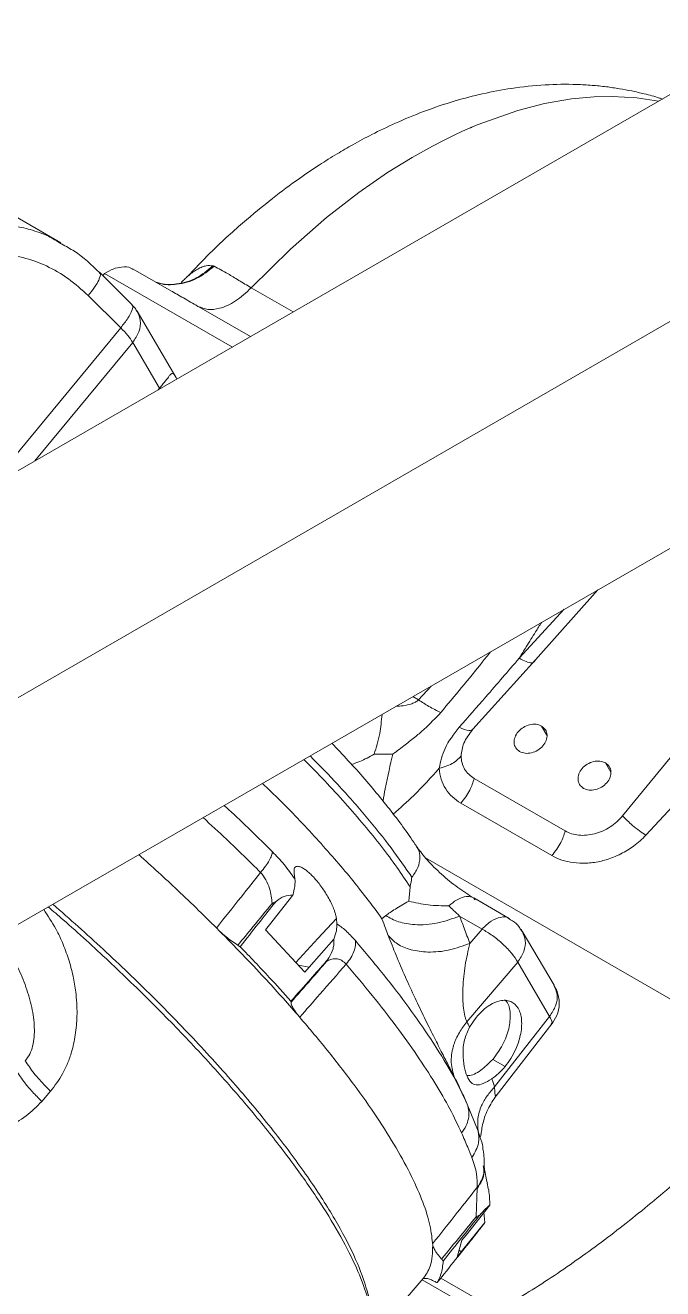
# Model space of a CAD drawing. Header units: millimetres. Extents: x 169 to 14583, y -399 to 10804.
# Drawn here: x 12951.1 to 13042.8, y 7809.3 to 7991.2 of the extents above; entities that cross this region are included whole.
import ezdxf

# ---------------------------------------------------------------- set-up
doc = ezdxf.new("R2010")
doc.units = ezdxf.units.MM
doc.header["$LTSCALE"] = 35

msp = doc.modelspace()

# ---------------------------------------------------------------- linework, layer by layer
at = {"color": 7, "linetype": 'Continuous', "lineweight": 18}
for p, q in [((13737.38, 8381.604), (12380.16, 7598.098)), ((13767.322, 8366.232), (12380.16, 7565.441)), ((13767.322, 8333.571), (12408.445, 7549.108)), ((12956.237, 7959.905), (12948.193, 7964.549)), ((12956.624, 7959.557), (12956.184, 7959.813)), ((12966.48, 7950.984), (12961.812, 7955.608)), ((12962.514, 7955.502), (12962.255, 7955.169)), ((12980.892, 7944.893), (12962.514, 7955.502)), ((12983.489, 7946.392), (12966.642, 7956.118)), ((12970.483, 7954.045), (12969.923, 7954.176)), ((12989.644, 7949.945), (12983.611, 7953.428)), ((12960.165, 7952.3), (12964.833, 7947.676)), ((12972.783, 7940.534), (12967.215, 7950.041)), ((12964.833, 7947.676), (12946.923, 7925.949)), ((12966.566, 7945.566), (12952.502, 7928.504)), ((12970.422, 7938.981), (12966.566, 7945.566)), ((12970.422, 7938.981), (12970.2, 7938.721)), ((13024.517, 7899.855), (13033.468, 7909.926)), ((13028.634, 7907.135), (13022.147, 7900.09)), ((13015.495, 7889.855), (13024.517, 7899.855)), ((13009.49, 7896.084), (13007.662, 7894.084)), ((13037.012, 7877.397), (13052.35, 7896.091)), ((13007.662, 7894.084), (13006.844, 7894.557)), ((13040.39, 7874.621), (13056.618, 7892.246)), ((13025.367, 7890.327), (13026.144, 7889)), ((13003.986, 7886.295), (13001.286, 7886.275)), ((13034.56, 7885.021), (13035.337, 7883.694)), ((13015.686, 7882.775), (13028.767, 7875.224)), ((13013.757, 7879.217), (13026.839, 7871.665)), ((13008.687, 7871.344), (13061.358, 7840.937)), ((12989.895, 7868.319), (12989.773, 7869.157)), ((12989.58, 7865.974), (12986.253, 7861.711)), ((13006.257, 7865.1), (13006.463, 7867.186)), ((13020.731, 7862.617), (13015.608, 7865.574)), ((12995.851, 7862.635), (12995.932, 7861.841)), ((13002.955, 7863.032), (13002.415, 7862.593)), ((13016.812, 7861.1), (13013.583, 7862.965)), ((13020.63, 7862.662), (13020.711, 7862.588)), ((12986.253, 7861.711), (12985.638, 7860.975)), ((12985.638, 7860.975), (12991.306, 7854.893)), ((13016.812, 7861.1), (13015.057, 7859.032)), ((13027.166, 7852.997), (13022.592, 7860.809)), ((12991.921, 7855.629), (12995.495, 7859.627)), ((12991.921, 7855.629), (12990.36, 7855.909)), ((12991.306, 7854.893), (12991.921, 7855.629)), ((13014.635, 7847.73), (13021.939, 7856.339)), ((13026.514, 7848.527), (13021.939, 7856.339)), ((13015.983, 7848.374), (13015.021, 7846.976)), ((13026.514, 7848.527), (13018.616, 7838.365)), ((13018.839, 7837.106), (13026.867, 7847.435)), ((13018.345, 7842.324), (13020.13, 7841.294)), ((12953.476, 7836.28), (12954.738, 7837.745)), ((13014.677, 7835.885), (13016.253, 7832.019)), ((13016.253, 7832.019), (13016.504, 7831.169)), ((13017.917, 7821.338), (13014.518, 7817.041)), ((13017.191, 7818.825), (13017.086, 7820.288)), ((13013.822, 7814.633), (13017.191, 7818.825)), ((13014.518, 7817.041), (13013.914, 7816.287)), ((13013.914, 7816.287), (13013.218, 7813.878)), ((13013.822, 7814.633), (13013.51, 7814.887)), ((13013.218, 7813.878), (13013.822, 7814.633)), ((13000.915, 7802.154), (13008.338, 7810.772)), ((13008.199, 7810.61), (13026.714, 7799.921)), ((13010.86, 7810.845), (13019.049, 7806.117))]:
    msp.add_line(p, q, dxfattribs=at)
at = {"color": 7, "linetype": 'Continuous', "lineweight": 18, "flags": 128}
for points in [[(13042.181, 7980.274), (13039.086, 7980.769), (13035.51, 7980.979), (13032.94, 7980.921), (13029.681, 7980.616), (13025.807, 7979.937), (13021.968, 7978.949), (13016.102, 7976.866), (13015.362, 7976.556), (13015.269, 7976.516), (13015.258, 7976.511), (13015.256, 7976.511), (13015.256, 7976.511), (13015.256, 7976.511), (13015.256, 7976.511), (13015.256, 7976.511), (13015.256, 7976.511), (13015.256, 7976.511), (13015.256, 7976.511), (13015.256, 7976.511), (13015.256, 7976.511), (13015.256, 7976.511), (13015.256, 7976.511), (13015.256, 7976.511), (13015.256, 7976.511), (13015.256, 7976.511), (13015.255, 7976.511), (13015.255, 7976.51), (13015.248, 7976.507), (13015.219, 7976.495), (13015.169, 7976.473), (13014.755, 7976.294), (13014, 7975.958), (13012.902, 7975.45), (13011.46, 7974.749), (13009.673, 7973.826), (13006.753, 7972.191), (13003.225, 7970.004), (12999.106, 7967.155), (12994.424, 7963.524), (12989.233, 7958.988), (12983.611, 7953.428)], [(12990.006, 7856.288), (12993.169, 7859.723), (12995.851, 7862.635)]]:
    msp.add_lwpolyline(points, dxfattribs=at)
at = {"color": 7, "linetype": 'Continuous', "lineweight": 18}
for points, knots in [([(13042.75, 7980.603), (13042.612, 7980.65), (13041.765, 7980.943), (13040.295, 7981.324), (13038.369, 7981.772), (13036.542, 7982.11), (13034.643, 7982.385), (13032.586, 7982.592), (13029.649, 7982.757), (13025.788, 7982.705), (13021.253, 7982.232), (13016.926, 7981.416), (13012.719, 7980.313), (13008.546, 7978.904), (13004.542, 7977.245), (13001.148, 7975.613), (12998.345, 7974.111), (12995.841, 7972.655), (12993.283, 7971.054), (12990.181, 7968.953), (12986.485, 7966.21), (12982.192, 7962.651), (12978.074, 7958.903), (12975.486, 7956.162), (12974.39, 7955.002)], [0, 0, 0, 0, 0.0062226, 0.0382362, 0.0642061, 0.0889389, 0.1156901, 0.1444449, 0.1752149, 0.2381525, 0.3047111, 0.3621297, 0.4168994, 0.4811672, 0.5384415, 0.5871943, 0.6266764, 0.6600493, 0.6980756, 0.7416794, 0.801337, 0.8689636, 0.9445257, 1, 1, 1, 1]), ([(12956.184, 7959.813), (12955.605, 7960.175), (12954.233, 7961.034), (12951.9, 7961.826), (12949.395, 7962.382), (12946.558, 7962.574), (12943.48, 7962.237), (12940.252, 7961.119), (12937.377, 7959.431), (12935.791, 7957.825), (12935.012, 7957.036)], [0, 0, 0, 0, 0.0879818, 0.2087693, 0.3213517, 0.4256895, 0.5827865, 0.7243699, 0.864703, 1, 1, 1, 1]), ([(12961.804, 7955.619), (12960.641, 7956.721), (12958.954, 7958.32), (12956.945, 7959.395), (12956.32, 7959.73)], [0, 0, 0, 0, 0.6889107, 1, 1, 1, 1]), ([(12938.406, 7954.386), (12939.228, 7955.17), (12940.876, 7956.743), (12944.043, 7957.974), (12947.383, 7958.346), (12950.82, 7957.881), (12954.178, 7956.665), (12957.381, 7954.815), (12959.236, 7953.139), (12960.165, 7952.3)], [0, 0, 0, 0, 0.1367384, 0.2743174, 0.4132404, 0.5535228, 0.7016428, 0.850595, 1, 1, 1, 1]), ([(12961.737, 7955.55), (12961.789, 7955.527), (12962.019, 7955.424), (12961.773, 7954.663), (12961.151, 7953.535), (12960.494, 7952.712), (12960.165, 7952.3)], [0, 0, 0, 0, 0.1030257, 0.4512191, 0.7256096, 1, 1, 1, 1]), ([(12966.609, 7956.063), (12966.509, 7956.135), (12966.058, 7956.459), (12965.058, 7956.469), (12963.762, 7956.198), (12962.93, 7955.734), (12962.514, 7955.502)], [0, 0, 0, 0, 0.0997174, 0.44956, 0.72478, 1, 1, 1, 1]), ([(12978.087, 7956.574), (12977.315, 7955.932), (12975.738, 7954.62), (12973.072, 7953.905), (12971.095, 7953.836), (12970.184, 7954.154), (12969.988, 7954.223)], [0, 0, 0, 0, 0.3242386, 0.6625925, 0.9275085, 1, 1, 1, 1]), ([(12978.267, 7956.515), (12977.471, 7955.875), (12975.83, 7954.558), (12973.071, 7953.866), (12971.069, 7953.814), (12970.184, 7954.146), (12970.034, 7954.202)], [0, 0, 0, 0, 0.3254294, 0.6705412, 0.9442874, 1, 1, 1, 1]), ([(12978.087, 7956.574), (12977.775, 7956.609), (12977.295, 7956.663), (12976.539, 7956.432), (12975.707, 7956.043), (12974.877, 7955.442), (12974.196, 7954.842), (12973.948, 7954.593), (12973.871, 7954.516)], [0, 0, 0, 0, 0.2540313, 0.3911197, 0.5422609, 0.8330872, 0.9484239, 1, 1, 1, 1]), ([(12978.267, 7956.515), (12978.234, 7956.527), (12978.176, 7956.55), (12978.114, 7956.567), (12978.087, 7956.574)], [0, 0, 0, 0, 0.5609766, 1, 1, 1, 1]), ([(12983.611, 7953.428), (12982.998, 7953.787), (12981.769, 7954.507), (12979.928, 7955.672), (12978.9, 7956.194), (12978.267, 7956.515)], [0, 0, 0, 0, 0.2761387, 0.5546099, 1, 1, 1, 1]), ([(12973.871, 7954.516), (12973.761, 7954.412), (12973.649, 7954.307), (12973.538, 7954.186), (12973.536, 7954.184)], [0, 0, 0, 0, 0.9831487, 1, 1, 1, 1]), ([(12983.611, 7953.428), (12982.867, 7952.738), (12981.38, 7951.356), (12979.197, 7950.405), (12977.332, 7950.185), (12976.405, 7950.564), (12975.941, 7950.754)], [0, 0, 0, 0, 0.2797883, 0.5595767, 0.7797883, 1, 1, 1, 1]), ([(12975.941, 7950.754), (12975.234, 7951.162), (12973.902, 7951.932), (12972.642, 7952.656), (12972.05, 7952.996)], [0, 0, 0, 0, 0.5306278, 1, 1, 1, 1]), ([(12966.442, 7950.944), (12966.471, 7950.932), (12966.661, 7950.851), (12966.499, 7950.199), (12965.945, 7949.08), (12965.204, 7948.144), (12964.833, 7947.676)], [0, 0, 0, 0, 0.0571699, 0.3714466, 0.6857233, 1, 1, 1, 1]), ([(12967.225, 7949.87), (12967.132, 7950.099), (12966.964, 7950.512), (12966.609, 7950.784), (12966.451, 7950.905)], [0, 0, 0, 0, 0.5544564, 1, 1, 1, 1]), ([(12967.198, 7950.034), (12967.391, 7949.603), (12967.788, 7948.717), (12967.564, 7947.076), (12966.899, 7946.069), (12966.566, 7945.566)], [0, 0, 0, 0, 0.3212265, 0.6606133, 1, 1, 1, 1]), ([(12967.029, 7950.245), (12967.087, 7950.206), (12967.168, 7950.15), (12967.191, 7950.06), (12967.198, 7950.034)], [0, 0, 0, 0, 0.710629, 1, 1, 1, 1]), ([(12971.892, 7940.812), (12971.803, 7940.696), (12971.631, 7940.471), (12971.272, 7940.01), (12970.873, 7939.513), (12970.571, 7939.157), (12970.422, 7938.981)], [0, 0, 0, 0, 0.28538875, 0.55237902, 0.7793013, 1, 1, 1, 1]), ([(12972.924, 7940.293), (12972.879, 7940.371), (12972.663, 7940.746), (12972.455, 7941.052), (12972.212, 7941.186), (12971.994, 7940.932), (12971.892, 7940.812)], [0, 0, 0, 0, 0.0923201, 0.4396191, 0.7379348, 1, 1, 1, 1]), ([(13025.359, 7905.245), (13025.079, 7904.795), (13024.351, 7903.626), (13023.285, 7901.906), (13022.491, 7900.639), (13022.147, 7900.09)], [0, 0, 0, 0, 0.2618758, 0.6803162, 1, 1, 1, 1]), ([(13010.862, 7892.268), (13012.878, 7894.671), (13015.303, 7897.561), (13017.618, 7900.505), (13018.008, 7901.001)], [0, 0, 0, 0, 0.83142394, 1, 1, 1, 1]), ([(13022.147, 7900.09), (13020.556, 7898.232), (13017.711, 7894.909), (13014.815, 7891.602), (13013.538, 7890.144)], [0, 0, 0, 0, 0.55908174, 1, 1, 1, 1]), ([(13022.147, 7900.09), (13022.493, 7899.909), (13023.187, 7899.548), (13024.141, 7899.343), (13024.375, 7899.661), (13024.517, 7899.855)], [0, 0, 0, 0, 0.2807109, 0.5614219, 1, 1, 1, 1]), ([(13004.438, 7893.167), (13004.769, 7893.183), (13005.5, 7893.219), (13006.463, 7893.438), (13007.234, 7893.747), (13007.525, 7893.976), (13007.662, 7894.084)], [0, 0, 0, 0, 0.3150544, 0.6962565, 0.8573639, 1, 1, 1, 1]), ([(13010.862, 7892.268), (13010.31, 7892.539), (13009.329, 7893.021), (13008.169, 7893.761), (13007.662, 7894.084)], [0, 0, 0, 0, 0.5625737, 1, 1, 1, 1]), ([(13001.286, 7886.275), (13001.589, 7887.242), (13002.146, 7889.016), (13002.333, 7891.068), (13002.418, 7892.002)], [0, 0, 0, 0, 0.5450448, 1, 1, 1, 1]), ([(13003.986, 7886.295), (13004.583, 7886.738), (13005.695, 7887.563), (13007.202, 7888.761), (13008.972, 7890.263), (13010.096, 7891.456), (13010.862, 7892.268)], [0, 0, 0, 0, 0.2433522, 0.4532597, 0.6278167, 1, 1, 1, 1]), ([(13013.538, 7890.144), (13012.757, 7889.15), (13011.275, 7887.264), (13010.852, 7885.213), (13010.651, 7884.243)], [0, 0, 0, 0, 0.5268685, 1, 1, 1, 1]), ([(13013.538, 7890.144), (13014.048, 7889.92), (13014.969, 7889.516), (13015.333, 7889.75), (13015.495, 7889.855)], [0, 0, 0, 0, 0.5536328, 1, 1, 1, 1]), ([(13013.789, 7886.018), (13013.868, 7886.641), (13014.038, 7887.982), (13014.987, 7889.202), (13015.495, 7889.855)], [0, 0, 0, 0, 0.4649073, 1, 1, 1, 1]), ([(13025.367, 7890.327), (13025.112, 7890.433), (13024.602, 7890.645), (13023.649, 7890.562), (13022.734, 7890.183), (13021.976, 7889.543), (13021.494, 7888.743), (13021.365, 7887.911), (13021.589, 7887.148), (13022.004, 7886.825), (13022.212, 7886.664)], [0, 0, 0, 0, 0.125, 0.25, 0.375, 0.5, 0.625, 0.75, 0.875, 1, 1, 1, 1]), ([(13022.212, 7886.664), (13022.467, 7886.558), (13022.977, 7886.346), (13023.931, 7886.43), (13024.845, 7886.808), (13025.604, 7887.449), (13026.086, 7888.248), (13026.214, 7889.081), (13025.99, 7889.844), (13025.575, 7890.166), (13025.367, 7890.327)], [0, 0, 0, 0, 0.125, 0.25, 0.375, 0.5, 0.625, 0.75, 0.875, 1, 1, 1, 1]), ([(13007.415, 7872.967), (13007.132, 7873.389), (13006.299, 7874.633), (13004.76, 7876.759), (13002.741, 7879.354), (13000.554, 7881.992), (12998.199, 7884.661), (12996.411, 7886.616), (12995.374, 7887.679), (12995.214, 7887.843)], [0, 0, 0, 0, 0.0914595, 0.269643, 0.4461365, 0.6212022, 0.7952301, 0.9684998, 1, 1, 1, 1]), ([(13006.724, 7868.56), (13005.771, 7869.943), (13003.866, 7872.71), (13000.233, 7877.214), (12996.349, 7881.672), (12993.433, 7884.644), (12992.073, 7886.03)], [0, 0, 0, 0, 0.2581902, 0.5163804, 0.7745706, 1, 1, 1, 1]), ([(12998.049, 7884.807), (12998.441, 7884.939), (12999.553, 7885.312), (13000.604, 7885.896), (13001.286, 7886.275)], [0, 0, 0, 0, 0.352116, 1, 1, 1, 1]), ([(13002.563, 7879.542), (13002.668, 7880.133), (13003.119, 7882.677), (13003.61, 7884.724), (13003.986, 7886.295)], [0, 0, 0, 0, 0.2326084, 1, 1, 1, 1]), ([(13010.651, 7884.243), (13011.4, 7884.466), (13012.743, 7884.866), (13013.468, 7885.664), (13013.789, 7886.018)], [0, 0, 0, 0, 0.5566836, 1, 1, 1, 1]), ([(13013.789, 7886.018), (13013.818, 7885.681), (13013.874, 7885.011), (13014.266, 7884.119), (13014.851, 7883.34), (13015.407, 7882.964), (13015.686, 7882.775)], [0, 0, 0, 0, 0.2517389, 0.5005252, 0.7490346, 1, 1, 1, 1]), ([(13006.463, 7867.186), (13005.843, 7868.117), (13004.604, 7869.98), (13002.373, 7872.959), (12999.895, 7876.041), (12997.158, 7879.213), (12994.268, 7882.383), (12992.2, 7884.497), (12991.197, 7885.523)], [0, 0, 0, 0, 0.16824353, 0.33648706, 0.50473058, 0.67297411, 0.84121764, 1, 1, 1, 1]), ([(13004.043, 7877.651), (13005.039, 7878.531), (13007.404, 7880.62), (13009.461, 7882.915), (13010.651, 7884.243)], [0, 0, 0, 0, 0.4213632, 1, 1, 1, 1]), ([(13010.651, 7884.243), (13010.714, 7883.708), (13010.839, 7882.651), (13011.523, 7881.265), (13012.469, 7880.081), (13013.332, 7879.502), (13013.757, 7879.217)], [0, 0, 0, 0, 0.2603781, 0.5136809, 0.7605703, 1, 1, 1, 1]), ([(13034.56, 7885.021), (13034.305, 7885.127), (13033.795, 7885.339), (13032.841, 7885.255), (13031.927, 7884.877), (13031.168, 7884.236), (13030.686, 7883.437), (13030.558, 7882.604), (13030.781, 7881.841), (13031.197, 7881.519), (13031.404, 7881.358)], [0, 0, 0, 0, 0.125, 0.25, 0.375, 0.5, 0.625, 0.75, 0.875, 1, 1, 1, 1]), ([(13031.404, 7881.358), (13031.659, 7881.252), (13032.17, 7881.039), (13033.123, 7881.123), (13034.038, 7881.502), (13034.796, 7882.142), (13035.278, 7882.942), (13035.406, 7883.774), (13035.183, 7884.537), (13034.767, 7884.86), (13034.56, 7885.021)], [0, 0, 0, 0, 0.125, 0.25, 0.375, 0.5, 0.625, 0.75, 0.875, 1, 1, 1, 1]), ([(13013.757, 7879.217), (13014.239, 7879.828), (13015.102, 7880.921), (13015.507, 7882.208), (13015.686, 7882.775)], [0, 0, 0, 0, 0.558865, 1, 1, 1, 1]), ([(12985.214, 7882.07), (12986.067, 7881.253), (12988.97, 7878.478), (12993.401, 7873.734), (12998.416, 7867.976), (13001.082, 7864.387), (13002.415, 7862.593)], [0, 0, 0, 0, 0.1219296, 0.4146298, 0.7073092, 1, 1, 1, 1]), ([(12979.717, 7878.896), (12979.925, 7878.705), (12982.33, 7876.507), (12984.593, 7874.268), (12986.66, 7872.225)], [0, 0, 0, 0, 0.0867394, 1, 1, 1, 1]), ([(12976.682, 7877.144), (12977.814, 7876.105), (12980.66, 7873.491), (12983.343, 7870.842), (12984.959, 7869.246)], [0, 0, 0, 0, 0.3977452, 1, 1, 1, 1]), ([(13028.767, 7875.224), (13029.068, 7875.076), (13029.667, 7874.782), (13030.724, 7874.585), (13031.846, 7874.578), (13033.007, 7874.781), (13034.154, 7875.182), (13035.232, 7875.767), (13036.218, 7876.503), (13036.746, 7877.098), (13037.012, 7877.397)], [0, 0, 0, 0, 0.1244307, 0.2478357, 0.3715751, 0.4970388, 0.6229828, 0.7480134, 0.8732927, 1, 1, 1, 1]), ([(13040.39, 7874.621), (13040.079, 7874.814), (13039.451, 7875.204), (13038.257, 7876.138), (13037.481, 7876.922), (13037.012, 7877.397)], [0, 0, 0, 0, 0.27858001, 0.56359903, 1, 1, 1, 1]), ([(13026.839, 7871.665), (13027.321, 7872.276), (13028.184, 7873.369), (13028.589, 7874.656), (13028.767, 7875.224)], [0, 0, 0, 0, 0.5591403, 1, 1, 1, 1]), ([(13026.839, 7871.665), (13027.305, 7871.435), (13028.253, 7870.967), (13029.942, 7870.61), (13031.787, 7870.528), (13033.397, 7870.739), (13034.707, 7871.079), (13035.735, 7871.435), (13036.759, 7871.894), (13037.732, 7872.434), (13038.658, 7873.054), (13039.565, 7873.776), (13040.115, 7874.339), (13040.39, 7874.621)], [0, 0, 0, 0, 0.1196438, 0.2428934, 0.3692711, 0.499108, 0.5616631, 0.6312844, 0.7077664, 0.7757559, 0.8437323, 0.9218332, 1, 1, 1, 1]), ([(12967.44, 7871.809), (12969.317, 7870.109), (12973.31, 7866.493), (12977.032, 7862.81), (12979.005, 7860.858)], [0, 0, 0, 0, 0.4701179, 1, 1, 1, 1]), ([(12986.66, 7872.225), (12987.232, 7871.623), (12988.399, 7870.395), (12989.389, 7869.02), (12989.895, 7868.319)], [0, 0, 0, 0, 0.4898331, 1, 1, 1, 1]), ([(13007.375, 7872.941), (13007.48, 7872.797), (13007.793, 7872.363), (13007.927, 7871.336), (13007.679, 7869.946), (13007.04, 7869.018), (13006.724, 7868.56)], [0, 0, 0, 0, 0.128048, 0.3846438, 0.6963285, 1, 1, 1, 1]), ([(13015.585, 7865.581), (13014.836, 7866.05), (13013.338, 7866.988), (13010.944, 7868.972), (13008.813, 7871.067), (13007.917, 7872.276), (13007.471, 7872.878)], [0, 0, 0, 0, 0.2513286, 0.5023187, 0.752151, 1, 1, 1, 1]), ([(12995.851, 7862.635), (12995.825, 7862.805), (12995.779, 7863.107), (12995.622, 7863.607), (12995.329, 7864.401), (12994.854, 7865.382), (12994.163, 7866.514), (12993.635, 7867.281), (12993.095, 7867.983), (12992.554, 7868.607), (12992.016, 7869.141), (12991.491, 7869.582), (12990.996, 7869.912), (12990.635, 7870.073), (12990.379, 7870.129), (12990.201, 7870.133), (12990.041, 7870.093), (12989.896, 7869.991), (12989.737, 7869.74), (12989.759, 7869.389), (12989.773, 7869.157)], [0, 0, 0, 0, 0.0641853, 0.1143719, 0.1504505, 0.2834088, 0.3419062, 0.3971224, 0.4495345, 0.499707, 0.5498706, 0.6022797, 0.6574989, 0.7160052, 0.7457611, 0.7779576, 0.8126124, 0.8497365, 0.900674, 1, 1, 1, 1]), ([(12978.603, 7861.247), (12979.781, 7862.732), (12981.897, 7865.4), (12984.018, 7868.064), (12984.959, 7869.246)], [0, 0, 0, 0, 0.5563137, 1, 1, 1, 1]), ([(12984.959, 7869.246), (12985.226, 7868.907), (12985.783, 7868.199), (12986.4, 7866.596), (12986.537, 7865.494), (12986.624, 7864.795)], [0, 0, 0, 0, 0.2522202, 0.5258037, 1, 1, 1, 1]), ([(12989.895, 7868.319), (12989.907, 7867.987), (12989.931, 7867.292), (12989.7, 7866.426), (12989.58, 7865.974)], [0, 0, 0, 0, 0.4779173, 1, 1, 1, 1]), ([(13006.463, 7867.186), (13006.494, 7867.348), (13006.582, 7867.805), (13006.668, 7868.264), (13006.724, 7868.56)], [0, 0, 0, 0, 0.35405114, 1, 1, 1, 1]), ([(12987.212, 7865.068), (12987.58, 7865.36), (12988.292, 7865.924), (12989.161, 7865.958), (12989.58, 7865.974)], [0, 0, 0, 0, 0.5178649, 1, 1, 1, 1]), ([(13015.818, 7865.324), (13015.706, 7865.442), (13015.321, 7865.847), (13014.338, 7865.806), (13013.137, 7865.357), (13012.412, 7864.74), (13012.05, 7864.431)], [0, 0, 0, 0, 0.1379271, 0.4726558, 0.7363279, 1, 1, 1, 1]), ([(12999.544, 7799.203), (12999.729, 7799.37), (13000.482, 7800.049), (13001.01, 7801.918), (13001.102, 7804.782), (13000.352, 7808.265), (12998.853, 7812.25), (12996.623, 7816.692), (12993.685, 7821.554), (12990.051, 7826.812), (12985.752, 7832.405), (12980.83, 7838.269), (12975.376, 7844.286), (12969.468, 7850.383), (12963.167, 7856.461), (12958.109, 7861.127), (12955.125, 7863.675), (12954.409, 7864.286)], [0, 0, 0, 0, 0.02399091, 0.09760714, 0.17122336, 0.24483958, 0.31714263, 0.38944568, 0.46174872, 0.53405177, 0.60782878, 0.6816058, 0.75538281, 0.82915983, 0.90293684, 0.97671386, 1, 1, 1, 1]), ([(13000.843, 7805.442), (13000.851, 7805.52), (13000.959, 7806.625), (13000.211, 7809.49), (12998.532, 7814.013), (12995.761, 7819.251), (12992.086, 7825.005), (12987.53, 7831.207), (12982.184, 7837.741), (12976.137, 7844.5), (12969.486, 7851.361), (12962.451, 7858.151), (12957.511, 7862.524), (12955.082, 7864.675)], [0, 0, 0, 0, 0.0076155, 0.1072544, 0.206889, 0.3063396, 0.4059785, 0.5056131, 0.6050637, 0.7047025, 0.8043371, 0.9037877, 1, 1, 1, 1]), ([(12986.624, 7864.795), (12985.702, 7863.669), (12984.055, 7861.658), (12982.409, 7859.647), (12981.685, 7858.762)], [0, 0, 0, 0, 0.56, 1, 1, 1, 1]), ([(12982.01, 7858.553), (12982.893, 7859.673), (12984.489, 7861.701), (12986.09, 7863.724), (12986.806, 7864.629)], [0, 0, 0, 0, 0.5526918, 1, 1, 1, 1]), ([(12987.212, 7865.068), (12987.101, 7865.02), (12986.903, 7864.935), (12986.709, 7864.838), (12986.624, 7864.795)], [0, 0, 0, 0, 0.56, 1, 1, 1, 1]), ([(12986.624, 7864.795), (12986.658, 7864.764), (12986.718, 7864.709), (12986.779, 7864.653), (12986.806, 7864.629)], [0, 0, 0, 0, 0.5596342, 1, 1, 1, 1]), ([(12986.806, 7864.629), (12986.878, 7864.716), (12987.006, 7864.871), (12987.149, 7865.008), (12987.212, 7865.068)], [0, 0, 0, 0, 0.5644904, 1, 1, 1, 1]), ([(13006.257, 7865.1), (13005.572, 7864.707), (13004.117, 7863.872), (13003.357, 7863.323), (13002.955, 7863.032)], [0, 0, 0, 0, 0.4709179, 1, 1, 1, 1]), ([(13012.05, 7864.431), (13011.046, 7864.447), (13009.114, 7864.478), (13007.185, 7864.898), (13006.257, 7865.1)], [0, 0, 0, 0, 0.5192884, 1, 1, 1, 1]), ([(13013.583, 7862.965), (13013.295, 7863.241), (13012.781, 7863.733), (13012.273, 7864.218), (13012.05, 7864.431)], [0, 0, 0, 0, 0.5604883, 1, 1, 1, 1]), ([(12954.738, 7837.745), (12955.357, 7838.555), (12956.312, 7839.804), (12957.223, 7841.783), (12957.73, 7843.237), (12958.082, 7844.604), (12958.321, 7845.875), (12958.478, 7847.204), (12958.555, 7848.606), (12958.542, 7850.096), (12958.404, 7851.924), (12958.062, 7854.093), (12957.451, 7856.495), (12956.59, 7858.872), (12955.432, 7861.39), (12954.359, 7862.994), (12953.75, 7863.906)], [0, 0, 0, 0, 0.1111859, 0.171506, 0.2345317, 0.2766767, 0.3228206, 0.3728535, 0.4195341, 0.4724946, 0.5316095, 0.6146242, 0.705944, 0.7949164, 0.8834385, 1, 1, 1, 1]), ([(13002.415, 7862.593), (13002.585, 7862.136), (13002.888, 7861.321), (13003.191, 7860.505), (13003.324, 7860.146)], [0, 0, 0, 0, 0.5599866, 1, 1, 1, 1]), ([(13013.583, 7862.965), (13012.544, 7862.588), (13010.395, 7861.809), (13007.303, 7861.624), (13004.719, 7862.04), (13003.536, 7862.705), (13002.955, 7863.032)], [0, 0, 0, 0, 0.2672548, 0.5529084, 0.780114, 1, 1, 1, 1]), ([(13015.057, 7859.032), (13014.781, 7859.766), (13014.29, 7861.077), (13013.799, 7862.388), (13013.583, 7862.965)], [0, 0, 0, 0, 0.55998861, 1, 1, 1, 1]), ([(13016.812, 7861.1), (13017.246, 7861.52), (13018.115, 7862.359), (13019.46, 7862.838), (13020.35, 7862.918), (13020.628, 7862.664), (13020.63, 7862.662)], [0, 0, 0, 0, 0.3324839, 0.6649679, 0.9974519, 1, 1, 1, 1]), ([(13022.607, 7860.675), (13022.343, 7861.122), (13021.853, 7861.953), (13020.99, 7862.396), (13020.592, 7862.601)], [0, 0, 0, 0, 0.5383579, 1, 1, 1, 1]), ([(12979.005, 7860.858), (12981.234, 7858.579), (12985.217, 7854.508), (12988.723, 7850.526), (12990.267, 7848.774)], [0, 0, 0, 0, 0.5598669, 1, 1, 1, 1]), ([(12979.005, 7860.858), (12979.322, 7860.572), (12979.916, 7860.035), (12980.842, 7859.316), (12981.404, 7858.947), (12981.685, 7858.762)], [0, 0, 0, 0, 0.3644277, 0.6822457, 1, 1, 1, 1]), ([(12995.495, 7859.627), (12995.639, 7860.053), (12995.916, 7860.869), (12995.927, 7861.527), (12995.932, 7861.841)], [0, 0, 0, 0, 0.5221057, 1, 1, 1, 1]), ([(12995.932, 7861.841), (12996.34, 7861.561), (12997.141, 7861.014), (12998.109, 7859.951), (12998.583, 7859.43)], [0, 0, 0, 0, 0.5100505, 1, 1, 1, 1]), ([(13016.812, 7861.1), (13017.311, 7860.807), (13018.31, 7860.22), (13019.857, 7858.929), (13021.19, 7857.545), (13021.689, 7856.741), (13021.939, 7856.339)], [0, 0, 0, 0, 0.25, 0.5, 0.75, 1, 1, 1, 1]), ([(13022.614, 7860.679), (13022.787, 7860.289), (13023.161, 7859.443), (13022.935, 7857.849), (13022.271, 7856.842), (13021.939, 7856.339)], [0, 0, 0, 0, 0.2997048, 0.6498524, 1, 1, 1, 1]), ([(13022.254, 7861.157), (13022.369, 7861.077), (13022.546, 7860.953), (13022.596, 7860.75), (13022.614, 7860.679)], [0, 0, 0, 0, 0.6488794, 1, 1, 1, 1]), ([(12981.685, 7858.762), (12981.745, 7858.724), (12981.853, 7858.655), (12981.962, 7858.584), (12982.01, 7858.553)], [0, 0, 0, 0, 0.5599958, 1, 1, 1, 1]), ([(12982.01, 7858.553), (12983.427, 7857.079), (12985.957, 7854.448), (12988.292, 7851.852), (12989.319, 7850.71)], [0, 0, 0, 0, 0.5599733, 1, 1, 1, 1]), ([(12995.495, 7859.627), (12995.503, 7859.39), (12995.518, 7858.934), (12995.348, 7857.99), (12995.008, 7857.375), (12994.775, 7856.953)], [0, 0, 0, 0, 0.2527517, 0.486638, 1, 1, 1, 1]), ([(12998.583, 7859.43), (12999.967, 7857.786), (13002.734, 7854.498), (13006.333, 7849.777), (13009.651, 7845.013), (13012.572, 7840.281), (13013.975, 7837.35), (13014.677, 7835.885)], [0, 0, 0, 0, 0.1866804, 0.3733607, 0.5600411, 0.7800206, 1, 1, 1, 1]), ([(13003.324, 7860.146), (13003.679, 7859.224), (13004.394, 7857.365), (13005.717, 7854.305), (13007.116, 7851.256), (13008.289, 7848.812), (13009.175, 7847.006), (13009.991, 7845.364), (13010.938, 7843.487), (13011.956, 7841.5), (13012.492, 7840.468), (13012.753, 7839.963)], [0, 0, 0, 0, 0.1512098, 0.3045994, 0.4437313, 0.5708085, 0.63191, 0.6883588, 0.7967864, 0.9007301, 1, 1, 1, 1]), ([(13003.324, 7860.146), (13003.727, 7859.726), (13004.557, 7858.857), (13006.546, 7858.038), (13009.107, 7857.685), (13012.089, 7857.946), (13014.09, 7858.678), (13015.057, 7859.032)], [0, 0, 0, 0, 0.1782119, 0.3680531, 0.5630336, 0.7888127, 1, 1, 1, 1]), ([(13015.057, 7859.032), (13014.809, 7857.99), (13014.331, 7855.986), (13014.048, 7853.234), (13014.025, 7851.133), (13014.114, 7849.74), (13014.286, 7848.725), (13014.472, 7848.083), (13014.581, 7847.847), (13014.635, 7847.73)], [0, 0, 0, 0, 0.2979779, 0.5731671, 0.6970707, 0.8088878, 0.9083983, 0.9547821, 1, 1, 1, 1]), ([(12951.107, 7842.13), (12951.333, 7842.44), (12951.797, 7843.076), (12952.347, 7844.716), (12952.498, 7847.029), (12952.089, 7849.878), (12951.242, 7852.776), (12950.141, 7855.475), (12949.196, 7857.124), (12948.768, 7857.871)], [0, 0, 0, 0, 0.0678284, 0.1389763, 0.2956594, 0.469473, 0.6536563, 0.8432134, 1, 1, 1, 1]), ([(12994.775, 7856.953), (12994.711, 7856.86), (12994.596, 7856.692), (12994.465, 7856.539), (12994.408, 7856.472)], [0, 0, 0, 0, 0.555438, 1, 1, 1, 1]), ([(12994.436, 7856.413), (12994.504, 7856.51), (12994.625, 7856.685), (12994.729, 7856.871), (12994.775, 7856.953)], [0, 0, 0, 0, 0.56, 1, 1, 1, 1]), ([(12994.436, 7856.413), (12994.677, 7856.553), (12995.143, 7856.823), (12995.908, 7856.861), (12996.637, 7856.622), (12997.059, 7856.232), (12997.264, 7856.042)], [0, 0, 0, 0, 0.3075204, 0.5944128, 0.8031256, 1, 1, 1, 1]), ([(12989.319, 7850.71), (12990.261, 7851.775), (12991.959, 7853.693), (12993.654, 7855.616), (12994.408, 7856.472)], [0, 0, 0, 0, 0.5549095, 1, 1, 1, 1]), ([(12989.331, 7850.558), (12990.284, 7851.65), (12991.986, 7853.601), (12993.687, 7855.554), (12994.436, 7856.413)], [0, 0, 0, 0, 0.56, 1, 1, 1, 1]), ([(12997.264, 7856.042), (12996.008, 7854.605), (12993.78, 7852.056), (12991.548, 7849.512), (12990.575, 7848.401)], [0, 0, 0, 0, 0.5636919, 1, 1, 1, 1]), ([(12994.408, 7856.472), (12994.413, 7856.46), (12994.424, 7856.439), (12994.432, 7856.421), (12994.436, 7856.413)], [0, 0, 0, 0, 0.5603641, 1, 1, 1, 1]), ([(13026.514, 7848.527), (13026.846, 7849.031), (13027.512, 7850.038), (13027.736, 7851.677), (13027.34, 7852.56), (13027.148, 7852.989)], [0, 0, 0, 0, 0.3399046, 0.6798093, 1, 1, 1, 1]), ([(13026.77, 7847.31), (13027.062, 7847.739), (13027.684, 7848.653), (13027.965, 7850.102), (13027.836, 7851.359), (13027.583, 7852.239), (13027.293, 7852.73), (13027.18, 7852.923)], [0, 0, 0, 0, 0.257855, 0.5487908, 0.7127546, 0.8874622, 1, 1, 1, 1]), ([(12989.319, 7850.71), (12989.323, 7850.681), (12989.329, 7850.628), (12989.33, 7850.579), (12989.331, 7850.558)], [0, 0, 0, 0, 0.55999576, 1, 1, 1, 1]), ([(12989.331, 7850.558), (12989.349, 7850.427), (12989.385, 7850.166), (12989.68, 7849.568), (12990.054, 7849.061), (12990.267, 7848.774)], [0, 0, 0, 0, 0.3023524, 0.6046287, 1, 1, 1, 1]), ([(13020.13, 7841.294), (13020.419, 7841.68), (13020.997, 7842.451), (13021.783, 7843.978), (13022.301, 7845.521), (13022.519, 7846.949), (13022.516, 7848.361), (13022.098, 7849.813), (13021.172, 7850.64), (13020.214, 7850.876), (13019.209, 7850.797), (13018.077, 7850.305), (13016.911, 7849.428), (13016.292, 7848.725), (13015.983, 7848.374)], [0, 0, 0, 0, 0.0725508, 0.1450827, 0.2501685, 0.3144879, 0.3787409, 0.5000594, 0.6215706, 0.6860398, 0.7498324, 0.8549218, 0.9274689, 1, 1, 1, 1]), ([(13018.345, 7842.324), (13018.85, 7843), (13019.86, 7844.351), (13020.757, 7846.769), (13020.944, 7848.943), (13020.688, 7850.392), (13020.225, 7850.767), (13020.146, 7850.831)], [0, 0, 0, 0, 0.2377544, 0.4754684, 0.7131986, 0.9509346, 1, 1, 1, 1]), ([(12990.267, 7848.774), (12991.725, 7847.055), (12994.639, 7843.621), (12998.433, 7838.687), (13001.757, 7833.974), (13004.539, 7829.54), (13006.76, 7825.431), (13008.38, 7821.702), (13009.44, 7818.346), (13009.626, 7816.486), (13009.72, 7815.555)], [0, 0, 0, 0, 0.1251515, 0.249996, 0.3748423, 0.4999995, 0.6251495, 0.7499835, 0.8748255, 1, 1, 1, 1]), ([(13012.753, 7839.963), (13012.572, 7840.677), (13012.21, 7842.102), (13012.617, 7844.274), (13013.447, 7846.18), (13014.246, 7847.223), (13014.635, 7847.73)], [0, 0, 0, 0, 0.2884384, 0.5757632, 0.7937904, 1, 1, 1, 1]), ([(13015.021, 7846.976), (13014.95, 7847.117), (13014.822, 7847.37), (13014.692, 7847.62), (13014.635, 7847.73)], [0, 0, 0, 0, 0.5599915, 1, 1, 1, 1]), ([(13026.514, 7848.527), (13026.702, 7848.202), (13027.002, 7847.682), (13026.815, 7847.497), (13026.745, 7847.427)], [0, 0, 0, 0, 0.6263287, 1, 1, 1, 1]), ([(13015.021, 7846.976), (13014.746, 7846.38), (13014.174, 7845.141), (13014.009, 7843.111), (13014.202, 7841.277), (13014.634, 7839.842), (13015.204, 7838.914), (13015.943, 7838.564), (13016.898, 7838.76), (13017.78, 7839.281), (13018.204, 7839.532)], [0, 0, 0, 0, 0.122871, 0.2552506, 0.3818908, 0.4987181, 0.6159144, 0.7439511, 0.876986, 1, 1, 1, 1]), ([(12954.738, 7837.745), (12954.306, 7838.182), (12953.44, 7839.056), (12952.12, 7840.587), (12951.491, 7841.545), (12951.107, 7842.13)], [0, 0, 0, 0, 0.2802799, 0.5605598, 1, 1, 1, 1]), ([(13014.631, 7840.009), (13014.699, 7840.002), (13015.282, 7839.941), (13016.659, 7840.664), (13017.783, 7841.771), (13018.345, 7842.324)], [0, 0, 0, 0, 0.062032, 0.5307957, 1, 1, 1, 1]), ([(12953.476, 7836.28), (12953.022, 7836.739), (12952.127, 7837.644), (12950.821, 7839.171), (12950.209, 7840.108), (12949.845, 7840.665)], [0, 0, 0, 0, 0.2945073, 0.5803274, 1, 1, 1, 1]), ([(13018.204, 7839.532), (13018.54, 7839.767), (13019.211, 7840.238), (13019.823, 7840.942), (13020.13, 7841.294)], [0, 0, 0, 0, 0.5000104, 1, 1, 1, 1]), ([(13012.753, 7839.963), (13013.128, 7839.223), (13013.797, 7837.901), (13014.408, 7836.501), (13014.677, 7835.885)], [0, 0, 0, 0, 0.55976889, 1, 1, 1, 1]), ([(13018.616, 7838.365), (13018.54, 7838.584), (13018.405, 7838.975), (13018.265, 7839.362), (13018.204, 7839.532)], [0, 0, 0, 0, 0.5599487, 1, 1, 1, 1]), ([(12923.259, 7837.505), (12923.673, 7837.172), (12924.516, 7836.495), (12925.868, 7835.572), (12927.37, 7834.668), (12929.142, 7833.755), (12931.538, 7832.739), (12934.285, 7831.881), (12936.617, 7831.42), (12938.092, 7831.234), (12938.887, 7831.16), (12939.574, 7831.117), (12940.15, 7831.096), (12941.276, 7831.079), (12942.857, 7831.148), (12944.912, 7831.45), (12946.734, 7831.911), (12948.899, 7832.726), (12951.266, 7834.03), (12952.758, 7835.549), (12953.476, 7836.28)], [0, 0, 0, 0, 0.0466851, 0.0950288, 0.1436416, 0.2006765, 0.2703589, 0.3735218, 0.4565781, 0.4841181, 0.5083651, 0.5292906, 0.5468661, 0.5610645, 0.6324148, 0.6922008, 0.7529988, 0.8064531, 0.9069326, 1, 1, 1, 1]), ([(13016.253, 7832.019), (13016.197, 7832.613), (13016.085, 7833.81), (13016.621, 7835.552), (13017.474, 7837.096), (13018.239, 7837.946), (13018.616, 7838.365)], [0, 0, 0, 0, 0.2801304, 0.5644445, 0.7854705, 1, 1, 1, 1]), ([(13016.584, 7831.182), (13016.599, 7831.218), (13016.636, 7831.306), (13016.701, 7831.944), (13016.92, 7833.163), (13017.47, 7835.073), (13018.429, 7836.49), (13018.884, 7837.162)], [0, 0, 0, 0, 0.11900754, 0.28999351, 0.44868913, 0.73843644, 1, 1, 1, 1]), ([(13018.616, 7838.365), (13018.621, 7838.071), (13018.629, 7837.636), (13018.675, 7837.27), (13018.735, 7837.058), (13018.793, 7836.993), (13018.841, 7837.109), (13018.842, 7837.11)], [0, 0, 0, 0, 0.3404908, 0.502464, 0.6634172, 0.9967234, 1, 1, 1, 1]), ([(13013.873, 7831.743), (13014.173, 7831.039), (13014.712, 7829.775), (13015.159, 7828.704), (13015.357, 7828.23)], [0, 0, 0, 0, 0.556688, 1, 1, 1, 1]), ([(13015.357, 7828.23), (13015.76, 7828.914), (13016.475, 7830.128), (13016.32, 7831.444), (13016.253, 7832.019)], [0, 0, 0, 0, 0.5634613, 1, 1, 1, 1]), ([(13016.504, 7831.169), (13016.692, 7830.654), (13016.944, 7829.968), (13016.91, 7829.594), (13016.901, 7829.5)], [0, 0, 0, 0, 0.7494118, 1, 1, 1, 1]), ([(13017.11, 7826.921), (13017.116, 7827.711), (13017.123, 7828.578), (13016.929, 7829.428), (13016.911, 7829.505)], [0, 0, 0, 0, 0.9095307, 1, 1, 1, 1]), ([(13015.357, 7828.23), (13015.622, 7827.431), (13016.101, 7825.984), (13016.1, 7824.535), (13016.1, 7823.887)], [0, 0, 0, 0, 0.5521026, 1, 1, 1, 1]), ([(13016.097, 7823.767), (13016.339, 7824.12), (13016.831, 7824.838), (13017.191, 7825.992), (13017.044, 7826.719), (13016.982, 7827.023)], [0, 0, 0, 0, 0.3602796, 0.7316486, 1, 1, 1, 1]), ([(13016.1, 7823.887), (13016.335, 7824.238), (13016.811, 7824.951), (13017.16, 7826.023), (13017.047, 7826.679), (13017.008, 7826.911)], [0, 0, 0, 0, 0.3855348, 0.7823966, 1, 1, 1, 1]), ([(13017.572, 7824.511), (13017.498, 7824.839), (13017.324, 7825.617), (13017.154, 7826.56), (13017.116, 7826.89), (13017.096, 7827.053)], [0, 0, 0, 0, 0.2692528, 0.6378617, 1, 1, 1, 1]), ([(13017.917, 7821.338), (13017.905, 7822.068), (13017.888, 7823.137), (13017.612, 7824.171), (13017.524, 7824.5)], [0, 0, 0, 0, 0.682329, 1, 1, 1, 1]), ([(13009.684, 7815.77), (13010.873, 7817.276), (13013.012, 7819.982), (13015.151, 7822.687), (13016.1, 7823.887)], [0, 0, 0, 0, 0.5563052, 1, 1, 1, 1]), ([(13016.097, 7823.767), (13016.093, 7823.531), (13016.084, 7823.039), (13016.027, 7821.602), (13015.984, 7820.414), (13015.957, 7819.663)], [0, 0, 0, 0, 0.2533714, 0.5279287, 1, 1, 1, 1]), ([(13016.1, 7823.887), (13016.099, 7823.866), (13016.098, 7823.828), (13016.097, 7823.786), (13016.097, 7823.767)], [0, 0, 0, 0, 0.55747015, 1, 1, 1, 1]), ([(13016.473, 7819.9), (13016.768, 7820.238), (13017.336, 7820.89), (13017.728, 7821.192), (13017.917, 7821.338)], [0, 0, 0, 0, 0.5178683, 1, 1, 1, 1]), ([(13010.984, 7813.582), (13011.912, 7814.717), (13013.57, 7816.745), (13015.227, 7818.771), (13015.957, 7819.663)], [0, 0, 0, 0, 0.5599974, 1, 1, 1, 1]), ([(13011.231, 7813.293), (13012.127, 7814.425), (13013.749, 7816.474), (13015.37, 7818.521), (13016.095, 7819.437)], [0, 0, 0, 0, 0.5526918, 1, 1, 1, 1]), ([(13017.191, 7818.825), (13017.072, 7818.663), (13016.842, 7818.351), (13016.291, 7817.632), (13015.848, 7817.072), (13015.544, 7816.687)], [0, 0, 0, 0, 0.2527553, 0.4866454, 1, 1, 1, 1]), ([(13016.473, 7819.9), (13016.38, 7819.855), (13016.213, 7819.775), (13016.035, 7819.697), (13015.957, 7819.663)], [0, 0, 0, 0, 0.56, 1, 1, 1, 1]), ([(13015.957, 7819.663), (13015.983, 7819.621), (13016.029, 7819.545), (13016.075, 7819.47), (13016.095, 7819.437)], [0, 0, 0, 0, 0.5596342, 1, 1, 1, 1]), ([(13016.095, 7819.437), (13016.167, 7819.526), (13016.293, 7819.685), (13016.419, 7819.835), (13016.473, 7819.9)], [0, 0, 0, 0, 0.5644908, 1, 1, 1, 1]), ([(13015.544, 7816.687), (13015.473, 7816.597), (13015.344, 7816.435), (13015.218, 7816.277), (13015.162, 7816.207)], [0, 0, 0, 0, 0.5554277, 1, 1, 1, 1]), ([(13009.72, 7815.555), (13009.678, 7814.486), (13009.602, 7812.578), (13008.723, 7811.323), (13008.337, 7810.77)], [0, 0, 0, 0, 0.5598669, 1, 1, 1, 1]), ([(13009.72, 7815.555), (13009.791, 7815.363), (13009.924, 7815.002), (13010.373, 7814.314), (13010.78, 7813.826), (13010.984, 7813.582)], [0, 0, 0, 0, 0.3644261, 0.6822449, 1, 1, 1, 1]), ([(13010.333, 7810.188), (13011.226, 7811.301), (13012.835, 7813.306), (13014.445, 7815.314), (13015.162, 7816.207)], [0, 0, 0, 0, 0.5549113, 1, 1, 1, 1]), ([(13011.231, 7813.293), (13011.152, 7812.642), (13011.011, 7811.478), (13010.54, 7810.582), (13010.333, 7810.188)], [0, 0, 0, 0, 0.5599733, 1, 1, 1, 1]), ([(13010.984, 7813.582), (13011.031, 7813.528), (13011.115, 7813.431), (13011.195, 7813.335), (13011.231, 7813.293)], [0, 0, 0, 0, 0.55999584, 1, 1, 1, 1]), ([(13010.045, 7810.333), (13009.816, 7810.444), (13009.357, 7810.667), (13008.745, 7810.843), (13008.484, 7810.797), (13008.337, 7810.77)], [0, 0, 0, 0, 0.3023524, 0.6046287, 1, 1, 1, 1]), ([(13010.333, 7810.188), (13010.28, 7810.214), (13010.185, 7810.261), (13010.088, 7810.311), (13010.045, 7810.333)], [0, 0, 0, 0, 0.5599958, 1, 1, 1, 1])]:
    msp.add_open_spline(points, degree=3, knots=knots, dxfattribs=at)
for points in [[(12964.833, 7947.676), (12965.202, 7947.3), (12965.94, 7946.547), (12966.357, 7945.893), (12966.566, 7945.566)], [(12984.959, 7869.246), (12985.201, 7869.546), (12985.686, 7870.144), (12986.215, 7870.973), (12986.576, 7871.703), (12986.632, 7872.051), (12986.66, 7872.225)], [(12998.583, 7859.43), (12998.609, 7859.199), (12998.66, 7858.736), (12998.418, 7857.879), (12997.97, 7856.963), (12997.499, 7856.349), (12997.264, 7856.042)], [(12997.264, 7856.042), (12998.543, 7854.526), (13001.101, 7851.494), (13004.485, 7847.116), (13007.503, 7842.907), (13010.088, 7838.918), (13012.272, 7835.152), (13013.339, 7832.879), (13013.873, 7831.743)], [(13061.358, 7840.937), (13059.124, 7838.571), (13054.656, 7833.84), (13047.732, 7827.295), (13040.685, 7821.191), (13033.531, 7815.608), (13026.309, 7810.51), (13021.469, 7807.581), (13019.049, 7806.117)], [(13013.873, 7831.743), (13014.099, 7832.064), (13014.551, 7832.705), (13014.889, 7833.782), (13014.971, 7834.873), (13014.775, 7835.548), (13014.677, 7835.885)]]:
    msp.add_open_spline(points, degree=3, dxfattribs=at)

doc.saveas('drawing.dxf')
